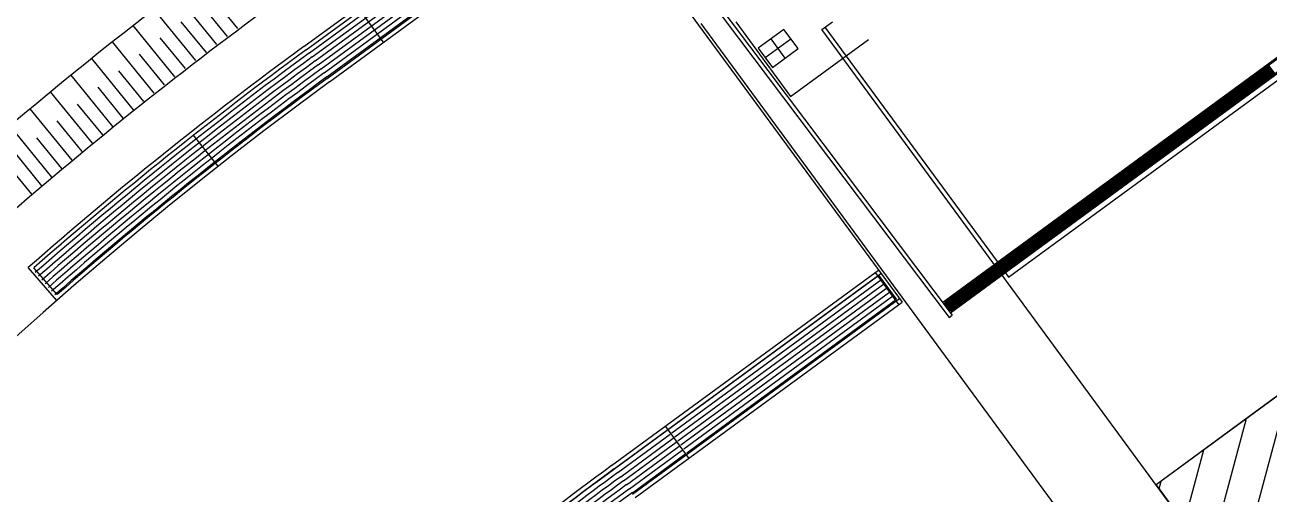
# Model space of a CAD drawing. Header units: metres. Extents: x 2872 to 3316, y -1435 to -1037.
# Drawn here: x 3236.33 to 3252.78, y -1081.33 to -1075.12 of the extents above; entities that cross this region are included whole.
import ezdxf

# ---------------------------------------------------------------- set-up
doc = ezdxf.new("R2010")
doc.units = ezdxf.units.M
doc.header["$MEASUREMENT"] = 0
doc.linetypes.add('HIDDEN', pattern=[0.375, 0.25, -0.125])
doc.layers.add('ARQUITETURA', color=253, linetype='CONTINUOUS')
doc.layers.add('IMPLANTAÇÃO 1', color=2, linetype='HIDDEN')

msp = doc.modelspace()

# ---------------------------------------------------------------- hatches: boundary and pattern name
at = {"layer": 'IMPLANTAÇÃO 1', "linetype": 'ByBlock'}
h = msp.add_hatch(dxfattribs=at)
h.set_pattern_fill('ANSI31', color=1, scale=3.5, angle=30)
h.set_pattern_definition([(75, (980.9816, -37.5073), (-0.42259255, 0.11323333), [])])
h.paths.add_polyline_path([(3270.89, -1077.298), (3269.523, -1071.148), (3267.14, -1071.776), (3264.705, -1072.63), (3262.235, -1073.736), (3260.593, -1074.619), (3258.616, -1075.856), (3256.028, -1077.728), (3254.133, -1079.118), (3252.45, -1080.353), (3251.285, -1081.208), (3252.776, -1083.239), (3253.742, -1084.557), (3255.011, -1086.287), (3256.41, -1085.261), (3258.649, -1083.618), (3260.147, -1082.52), (3261.389, -1081.608, -0.103899)])

# ---------------------------------------------------------------- linework, layer by layer
at = {"layer": 'ARQUITETURA'}
for p, q in [((3240.059, -1067.712, 0), (3248.548, -1078.994, 0)), ((3240.101, -1067.68, 0), (3248.59, -1078.963, 0)), ((3240.019, -1075.408, 0), (3243.547, -1072.82, 0)), ((3243.547, -1072.82, 0), (3247.926, -1078.789, 0)), ((3240.05, -1075.45, 0), (3243.533, -1072.895, 0)), ((3240.093, -1075.492, 0), (3243.54, -1072.963, 0)), ((3240.132, -1075.544, 0), (3243.579, -1073.016, 0)), ((3240.171, -1075.597, 0), (3243.618, -1073.068, 0)), ((3240.21, -1075.65, 0), (3243.657, -1073.121, 0)), ((3240.248, -1075.703, 0), (3243.695, -1073.174, 0)), ((3240.287, -1075.756, 0), (3243.734, -1073.227, 0)), ((3240.326, -1075.809, 0), (3243.773, -1073.28, 0)), ((3240.328, -1075.828, 0), (3243.81, -1073.274, 0)), ((3240.361, -1075.874, 0), (3243.889, -1073.286, 0)), ((3255.403, -1073.704, 0), (3248.464, -1078.795, 0)), ((3255.399, -1073.729, 0), (3248.488, -1078.799, 0)), ((3255.48, -1073.843, 0), (3248.573, -1078.911, 0)), ((3255.504, -1073.847, 0), (3249.293, -1078.404, 0)), ((3249.334, -1078.46, 0), (3255.601, -1073.863, 0)), ((3239.149, -1075.168, 0), (3238.596, -1074.489, 0)), ((3238.87, -1075.379, 0), (3238.317, -1074.701, 0)), ((3238.593, -1075.593, 0), (3238.04, -1074.915, 0)), ((3239.01, -1075.273, 0), (3238.678, -1074.866, 0)), ((3241.07, -1075.344, 0), (3240.76, -1074.921, 0)), ((3238.317, -1075.808, 0), (3237.764, -1075.13, 0)), ((3238.732, -1075.486, 0), (3238.4, -1075.079, 0)), ((3245.266, -1075.101, 0), (3251.776, -1083.973, 0)), ((3245.73, -1075.082, 0), (3246.454, -1076.07, 0)), ((3246.366, -1075.18, 0), (3246.027, -1075.429, 0)), ((3246.552, -1075.434, 0), (3246.366, -1075.18, 0)), ((3246.865, -1075.183, 0), (3247.006, -1075.079, 0)), ((3252.776, -1083.239, 0), (3246.865, -1075.183, 0)), ((3246.907, -1075.152, 0), (3249.293, -1078.404, 0)), ((3238.042, -1076.025, 0), (3237.489, -1075.347, 0)), ((3238.455, -1075.7, 0), (3238.123, -1075.293, 0)), ((3246.455, -1075.309, 0), (3246.117, -1075.558, 0)), ((3246.193, -1075.307, 0), (3246.379, -1075.561, 0)), ((3246.454, -1076.07, 0), (3247.484, -1075.314, 0)), ((3238.179, -1075.916, 0), (3237.847, -1075.51, 0)), ((3246.027, -1075.429, 0), (3246.213, -1075.683, 0)), ((3246.213, -1075.683, 0), (3246.552, -1075.434, 0)), ((3237.769, -1076.244, 0), (3237.216, -1075.566, 0)), ((3252.745, -1075.676, 0), (3252.827, -1075.789, 0)), ((3252.754, -1075.669, 0), (3252.836, -1075.783, 0)), ((3252.763, -1075.663, 0), (3252.845, -1075.776, 0)), ((3252.772, -1075.656, 0), (3252.854, -1075.77, 0)), ((3237.497, -1076.464, 0), (3236.944, -1075.786, 0)), ((3237.905, -1076.134, 0), (3237.574, -1075.727, 0)), ((3252.521, -1075.84, 0), (3252.603, -1075.954, 0)), ((3252.53, -1075.834, 0), (3252.612, -1075.947, 0)), ((3252.539, -1075.827, 0), (3252.621, -1075.94, 0)), ((3252.548, -1075.821, 0), (3252.63, -1075.934, 0)), ((3252.557, -1075.814, 0), (3252.639, -1075.927, 0)), ((3252.566, -1075.807, 0), (3252.648, -1075.921, 0)), ((3252.575, -1075.801, 0), (3252.657, -1075.914, 0)), ((3252.584, -1075.794, 0), (3252.666, -1075.908, 0)), ((3252.593, -1075.788, 0), (3252.675, -1075.901, 0)), ((3252.602, -1075.781, 0), (3252.684, -1075.894, 0)), ((3252.611, -1075.775, 0), (3252.693, -1075.888, 0)), ((3252.62, -1075.768, 0), (3252.702, -1075.881, 0)), ((3252.629, -1075.761, 0), (3252.711, -1075.875, 0)), ((3252.638, -1075.755, 0), (3252.72, -1075.868, 0)), ((3252.647, -1075.748, 0), (3252.729, -1075.862, 0)), ((3252.655, -1075.742, 0), (3252.738, -1075.855, 0)), ((3252.664, -1075.735, 0), (3252.747, -1075.848, 0)), ((3252.673, -1075.729, 0), (3252.756, -1075.842, 0)), ((3252.682, -1075.722, 0), (3252.765, -1075.835, 0)), ((3252.691, -1075.715, 0), (3252.774, -1075.829, 0)), ((3252.7, -1075.709, 0), (3252.783, -1075.822, 0)), ((3252.709, -1075.702, 0), (3252.792, -1075.816, 0)), ((3252.718, -1075.696, 0), (3252.8, -1075.809, 0)), ((3252.727, -1075.689, 0), (3252.809, -1075.802, 0)), ((3252.736, -1075.683, 0), (3252.818, -1075.796, 0)), ((3237.633, -1076.354, 0), (3237.301, -1075.947, 0)), ((3252.297, -1076.005, 0), (3252.379, -1076.118, 0)), ((3252.306, -1075.998, 0), (3252.388, -1076.111, 0)), ((3252.315, -1075.991, 0), (3252.397, -1076.105, 0)), ((3252.324, -1075.985, 0), (3252.406, -1076.098, 0)), ((3252.333, -1075.978, 0), (3252.415, -1076.092, 0)), ((3252.342, -1075.972, 0), (3252.424, -1076.085, 0)), ((3252.351, -1075.965, 0), (3252.433, -1076.078, 0)), ((3252.36, -1075.959, 0), (3252.442, -1076.072, 0)), ((3252.369, -1075.952, 0), (3252.451, -1076.065, 0)), ((3252.378, -1075.945, 0), (3252.46, -1076.059, 0)), ((3252.387, -1075.939, 0), (3252.469, -1076.052, 0)), ((3252.396, -1075.932, 0), (3252.478, -1076.046, 0)), ((3252.405, -1075.926, 0), (3252.487, -1076.039, 0)), ((3252.414, -1075.919, 0), (3252.496, -1076.032, 0)), ((3252.423, -1075.913, 0), (3252.505, -1076.026, 0)), ((3252.431, -1075.906, 0), (3252.514, -1076.019, 0)), ((3252.44, -1075.899, 0), (3252.523, -1076.013, 0)), ((3252.449, -1075.893, 0), (3252.532, -1076.006, 0)), ((3252.458, -1075.886, 0), (3252.541, -1076, 0)), ((3252.467, -1075.88, 0), (3252.55, -1075.993, 0)), ((3252.476, -1075.873, 0), (3252.559, -1075.986, 0)), ((3252.485, -1075.867, 0), (3252.568, -1075.98, 0)), ((3252.494, -1075.86, 0), (3252.576, -1075.973, 0)), ((3252.503, -1075.853, 0), (3252.585, -1075.967, 0)), ((3252.512, -1075.847, 0), (3252.594, -1075.96, 0)), ((3237.227, -1076.686, 0), (3236.673, -1076.008, 0)), ((3237.362, -1076.575, 0), (3237.03, -1076.168, 0)), ((3252.073, -1076.169, 0), (3252.155, -1076.282, 0)), ((3252.082, -1076.162, 0), (3252.164, -1076.276, 0)), ((3252.091, -1076.156, 0), (3252.173, -1076.269, 0)), ((3252.1, -1076.149, 0), (3252.182, -1076.263, 0)), ((3252.109, -1076.143, 0), (3252.191, -1076.256, 0)), ((3252.118, -1076.136, 0), (3252.2, -1076.249, 0)), ((3252.127, -1076.13, 0), (3252.209, -1076.243, 0)), ((3252.136, -1076.123, 0), (3252.218, -1076.236, 0)), ((3252.145, -1076.116, 0), (3252.227, -1076.23, 0)), ((3252.154, -1076.11, 0), (3252.236, -1076.223, 0)), ((3252.163, -1076.103, 0), (3252.245, -1076.217, 0)), ((3252.172, -1076.097, 0), (3252.254, -1076.21, 0)), ((3252.181, -1076.09, 0), (3252.263, -1076.203, 0)), ((3252.19, -1076.084, 0), (3252.272, -1076.197, 0)), ((3252.199, -1076.077, 0), (3252.281, -1076.19, 0)), ((3252.207, -1076.07, 0), (3252.29, -1076.184, 0)), ((3252.216, -1076.064, 0), (3252.299, -1076.177, 0)), ((3252.225, -1076.057, 0), (3252.308, -1076.17, 0)), ((3252.234, -1076.051, 0), (3252.317, -1076.164, 0)), ((3252.243, -1076.044, 0), (3252.326, -1076.157, 0)), ((3252.252, -1076.038, 0), (3252.335, -1076.151, 0)), ((3252.261, -1076.031, 0), (3252.344, -1076.144, 0)), ((3252.27, -1076.024, 0), (3252.352, -1076.138, 0)), ((3252.279, -1076.018, 0), (3252.361, -1076.131, 0)), ((3252.288, -1076.011, 0), (3252.37, -1076.124, 0)), ((3236.957, -1076.91, 0), (3236.404, -1076.232, 0)), ((3251.849, -1076.333, 0), (3251.931, -1076.447, 0)), ((3251.858, -1076.327, 0), (3251.94, -1076.44, 0)), ((3251.867, -1076.32, 0), (3251.949, -1076.433, 0)), ((3251.876, -1076.314, 0), (3251.958, -1076.427, 0)), ((3251.885, -1076.307, 0), (3251.967, -1076.42, 0)), ((3251.894, -1076.3, 0), (3251.976, -1076.414, 0)), ((3251.903, -1076.294, 0), (3251.985, -1076.407, 0)), ((3251.912, -1076.287, 0), (3251.994, -1076.401, 0)), ((3251.921, -1076.281, 0), (3252.003, -1076.394, 0)), ((3251.93, -1076.274, 0), (3252.012, -1076.387, 0)), ((3251.939, -1076.268, 0), (3252.021, -1076.381, 0)), ((3251.948, -1076.261, 0), (3252.03, -1076.374, 0)), ((3251.957, -1076.254, 0), (3252.039, -1076.368, 0)), ((3251.966, -1076.248, 0), (3252.048, -1076.361, 0)), ((3251.975, -1076.241, 0), (3252.057, -1076.355, 0)), ((3251.983, -1076.235, 0), (3252.066, -1076.348, 0)), ((3251.992, -1076.228, 0), (3252.075, -1076.341, 0)), ((3252.001, -1076.222, 0), (3252.084, -1076.335, 0)), ((3252.01, -1076.215, 0), (3252.093, -1076.328, 0)), ((3252.019, -1076.208, 0), (3252.102, -1076.322, 0)), ((3252.028, -1076.202, 0), (3252.111, -1076.315, 0)), ((3252.037, -1076.195, 0), (3252.12, -1076.309, 0)), ((3252.046, -1076.189, 0), (3252.128, -1076.302, 0)), ((3252.055, -1076.182, 0), (3252.137, -1076.295, 0)), ((3252.064, -1076.176, 0), (3252.146, -1076.289, 0)), ((3236.69, -1077.136, 0), (3236.137, -1076.458, 0)), ((3237.092, -1076.798, 0), (3236.76, -1076.391, 0)), ((3251.625, -1076.498, 0), (3251.707, -1076.611, 0)), ((3251.634, -1076.491, 0), (3251.716, -1076.604, 0)), ((3251.643, -1076.485, 0), (3251.725, -1076.598, 0)), ((3251.652, -1076.478, 0), (3251.734, -1076.591, 0)), ((3251.661, -1076.471, 0), (3251.743, -1076.585, 0)), ((3251.67, -1076.465, 0), (3251.752, -1076.578, 0)), ((3251.679, -1076.458, 0), (3251.761, -1076.571, 0)), ((3251.688, -1076.452, 0), (3251.77, -1076.565, 0)), ((3251.697, -1076.445, 0), (3251.779, -1076.558, 0)), ((3251.706, -1076.438, 0), (3251.788, -1076.552, 0)), ((3251.715, -1076.432, 0), (3251.797, -1076.545, 0)), ((3251.724, -1076.425, 0), (3251.806, -1076.539, 0)), ((3251.733, -1076.419, 0), (3251.815, -1076.532, 0)), ((3251.742, -1076.412, 0), (3251.824, -1076.525, 0)), ((3251.751, -1076.406, 0), (3251.833, -1076.519, 0)), ((3251.759, -1076.399, 0), (3251.842, -1076.512, 0)), ((3251.768, -1076.392, 0), (3251.851, -1076.506, 0)), ((3251.777, -1076.386, 0), (3251.86, -1076.499, 0)), ((3251.786, -1076.379, 0), (3251.869, -1076.493, 0)), ((3251.795, -1076.373, 0), (3251.878, -1076.486, 0)), ((3251.804, -1076.366, 0), (3251.887, -1076.479, 0)), ((3251.813, -1076.36, 0), (3251.896, -1076.473, 0)), ((3251.822, -1076.353, 0), (3251.904, -1076.466, 0)), ((3251.831, -1076.346, 0), (3251.913, -1076.46, 0)), ((3251.84, -1076.34, 0), (3251.922, -1076.453, 0)), ((3236.823, -1077.023, 0), (3236.492, -1076.616, 0)), ((3238.885, -1076.988, 0), (3238.559, -1076.576, 0)), ((3257.641, -1076.544, 0), (3251.285, -1081.208, 0)), ((3251.401, -1076.662, 0), (3251.483, -1076.775, 0)), ((3251.41, -1076.655, 0), (3251.492, -1076.769, 0)), ((3251.419, -1076.649, 0), (3251.501, -1076.762, 0)), ((3251.428, -1076.642, 0), (3251.51, -1076.756, 0)), ((3251.437, -1076.636, 0), (3251.519, -1076.749, 0)), ((3251.446, -1076.629, 0), (3251.528, -1076.742, 0)), ((3251.455, -1076.623, 0), (3251.537, -1076.736, 0)), ((3251.464, -1076.616, 0), (3251.546, -1076.729, 0)), ((3251.473, -1076.609, 0), (3251.555, -1076.723, 0)), ((3251.482, -1076.603, 0), (3251.564, -1076.716, 0)), ((3251.491, -1076.596, 0), (3251.573, -1076.71, 0)), ((3251.5, -1076.59, 0), (3251.582, -1076.703, 0)), ((3251.509, -1076.583, 0), (3251.591, -1076.696, 0)), ((3251.518, -1076.577, 0), (3251.6, -1076.69, 0)), ((3251.527, -1076.57, 0), (3251.609, -1076.683, 0)), ((3251.535, -1076.563, 0), (3251.618, -1076.677, 0)), ((3251.544, -1076.557, 0), (3251.627, -1076.67, 0)), ((3251.553, -1076.55, 0), (3251.636, -1076.664, 0)), ((3251.562, -1076.544, 0), (3251.645, -1076.657, 0)), ((3251.571, -1076.537, 0), (3251.654, -1076.65, 0)), ((3251.58, -1076.531, 0), (3251.663, -1076.644, 0)), ((3251.589, -1076.524, 0), (3251.672, -1076.637, 0)), ((3251.598, -1076.517, 0), (3251.68, -1076.631, 0)), ((3251.607, -1076.511, 0), (3251.689, -1076.624, 0)), ((3251.616, -1076.504, 0), (3251.698, -1076.617, 0)), ((3236.424, -1077.363, 0), (3235.87, -1076.685, 0)), ((3251.177, -1076.826, 0), (3251.259, -1076.94, 0)), ((3251.186, -1076.82, 0), (3251.268, -1076.933, 0)), ((3251.195, -1076.813, 0), (3251.277, -1076.926, 0)), ((3251.204, -1076.807, 0), (3251.286, -1076.92, 0)), ((3251.213, -1076.8, 0), (3251.295, -1076.913, 0)), ((3251.222, -1076.793, 0), (3251.304, -1076.907, 0)), ((3251.231, -1076.787, 0), (3251.313, -1076.9, 0)), ((3251.24, -1076.78, 0), (3251.322, -1076.894, 0)), ((3251.249, -1076.774, 0), (3251.331, -1076.887, 0)), ((3251.258, -1076.767, 0), (3251.34, -1076.88, 0)), ((3251.267, -1076.761, 0), (3251.349, -1076.874, 0)), ((3251.276, -1076.754, 0), (3251.358, -1076.867, 0)), ((3251.285, -1076.747, 0), (3251.367, -1076.861, 0)), ((3251.294, -1076.741, 0), (3251.376, -1076.854, 0)), ((3251.303, -1076.734, 0), (3251.385, -1076.848, 0)), ((3251.311, -1076.728, 0), (3251.394, -1076.841, 0)), ((3251.32, -1076.721, 0), (3251.403, -1076.834, 0)), ((3251.329, -1076.715, 0), (3251.412, -1076.828, 0)), ((3251.338, -1076.708, 0), (3251.421, -1076.821, 0)), ((3251.347, -1076.701, 0), (3251.43, -1076.815, 0)), ((3251.356, -1076.695, 0), (3251.439, -1076.808, 0)), ((3251.365, -1076.688, 0), (3251.448, -1076.802, 0)), ((3251.374, -1076.682, 0), (3251.457, -1076.795, 0)), ((3251.383, -1076.675, 0), (3251.465, -1076.788, 0)), ((3251.392, -1076.669, 0), (3251.474, -1076.782, 0)), ((3236.556, -1077.249, 0), (3236.225, -1076.842, 0)), ((3250.953, -1076.991, 0), (3251.035, -1077.104, 0)), ((3250.962, -1076.984, 0), (3251.044, -1077.097, 0)), ((3250.971, -1076.978, 0), (3251.053, -1077.091, 0)), ((3250.98, -1076.971, 0), (3251.062, -1077.084, 0)), ((3250.989, -1076.964, 0), (3251.071, -1077.078, 0)), ((3250.998, -1076.958, 0), (3251.08, -1077.071, 0)), ((3251.007, -1076.951, 0), (3251.089, -1077.064, 0)), ((3251.016, -1076.945, 0), (3251.098, -1077.058, 0)), ((3251.025, -1076.938, 0), (3251.107, -1077.051, 0)), ((3251.034, -1076.932, 0), (3251.116, -1077.045, 0)), ((3251.043, -1076.925, 0), (3251.125, -1077.038, 0)), ((3251.052, -1076.918, 0), (3251.134, -1077.032, 0)), ((3251.061, -1076.912, 0), (3251.143, -1077.025, 0)), ((3251.07, -1076.905, 0), (3251.152, -1077.018, 0)), ((3251.079, -1076.899, 0), (3251.161, -1077.012, 0)), ((3251.087, -1076.892, 0), (3251.17, -1077.005, 0)), ((3251.096, -1076.885, 0), (3251.179, -1076.999, 0)), ((3251.105, -1076.879, 0), (3251.188, -1076.992, 0)), ((3251.114, -1076.872, 0), (3251.197, -1076.986, 0)), ((3251.123, -1076.866, 0), (3251.206, -1076.979, 0)), ((3251.132, -1076.859, 0), (3251.215, -1076.972, 0)), ((3251.141, -1076.853, 0), (3251.224, -1076.966, 0)), ((3251.15, -1076.846, 0), (3251.233, -1076.959, 0)), ((3251.159, -1076.839, 0), (3251.241, -1076.953, 0)), ((3251.168, -1076.833, 0), (3251.25, -1076.946, 0)), ((3250.729, -1077.155, 0), (3250.811, -1077.268, 0)), ((3250.738, -1077.148, 0), (3250.82, -1077.262, 0)), ((3250.747, -1077.142, 0), (3250.829, -1077.255, 0)), ((3250.756, -1077.135, 0), (3250.838, -1077.249, 0)), ((3250.765, -1077.129, 0), (3250.847, -1077.242, 0)), ((3250.774, -1077.122, 0), (3250.856, -1077.235, 0)), ((3250.783, -1077.116, 0), (3250.865, -1077.229, 0)), ((3250.792, -1077.109, 0), (3250.874, -1077.222, 0)), ((3250.801, -1077.102, 0), (3250.883, -1077.216, 0)), ((3250.81, -1077.096, 0), (3250.892, -1077.209, 0)), ((3250.819, -1077.089, 0), (3250.901, -1077.203, 0)), ((3250.828, -1077.083, 0), (3250.91, -1077.196, 0)), ((3250.837, -1077.076, 0), (3250.919, -1077.189, 0)), ((3250.846, -1077.07, 0), (3250.928, -1077.183, 0)), ((3250.855, -1077.063, 0), (3250.937, -1077.176, 0)), ((3250.863, -1077.056, 0), (3250.946, -1077.17, 0)), ((3250.872, -1077.05, 0), (3250.955, -1077.163, 0)), ((3250.881, -1077.043, 0), (3250.964, -1077.157, 0)), ((3250.89, -1077.037, 0), (3250.973, -1077.15, 0)), ((3250.899, -1077.03, 0), (3250.982, -1077.143, 0)), ((3250.908, -1077.024, 0), (3250.991, -1077.137, 0)), ((3250.917, -1077.017, 0), (3251, -1077.13, 0)), ((3250.926, -1077.01, 0), (3251.009, -1077.124, 0)), ((3250.935, -1077.004, 0), (3251.017, -1077.117, 0)), ((3250.944, -1076.997, 0), (3251.026, -1077.111, 0)), ((3250.505, -1077.319, 0), (3250.587, -1077.433, 0)), ((3250.514, -1077.313, 0), (3250.596, -1077.426, 0)), ((3250.523, -1077.306, 0), (3250.605, -1077.419, 0)), ((3250.532, -1077.3, 0), (3250.614, -1077.413, 0)), ((3250.541, -1077.293, 0), (3250.623, -1077.406, 0)), ((3250.55, -1077.286, 0), (3250.632, -1077.4, 0)), ((3250.559, -1077.28, 0), (3250.641, -1077.393, 0)), ((3250.568, -1077.273, 0), (3250.65, -1077.387, 0)), ((3250.577, -1077.267, 0), (3250.659, -1077.38, 0)), ((3250.586, -1077.26, 0), (3250.668, -1077.373, 0)), ((3250.595, -1077.254, 0), (3250.677, -1077.367, 0)), ((3250.604, -1077.247, 0), (3250.686, -1077.36, 0)), ((3250.613, -1077.24, 0), (3250.695, -1077.354, 0)), ((3250.622, -1077.234, 0), (3250.704, -1077.347, 0)), ((3250.631, -1077.227, 0), (3250.713, -1077.341, 0)), ((3250.639, -1077.221, 0), (3250.722, -1077.334, 0)), ((3250.648, -1077.214, 0), (3250.731, -1077.327, 0)), ((3250.657, -1077.208, 0), (3250.74, -1077.321, 0)), ((3250.666, -1077.201, 0), (3250.749, -1077.314, 0)), ((3250.675, -1077.194, 0), (3250.758, -1077.308, 0)), ((3250.684, -1077.188, 0), (3250.767, -1077.301, 0)), ((3250.693, -1077.181, 0), (3250.776, -1077.295, 0)), ((3250.702, -1077.175, 0), (3250.785, -1077.288, 0)), ((3250.711, -1077.168, 0), (3250.793, -1077.281, 0)), ((3250.72, -1077.162, 0), (3250.802, -1077.275, 0)), ((3250.281, -1077.484, 0), (3250.363, -1077.597, 0)), ((3250.29, -1077.477, 0), (3250.372, -1077.59, 0)), ((3250.299, -1077.471, 0), (3250.381, -1077.584, 0)), ((3250.308, -1077.464, 0), (3250.39, -1077.577, 0)), ((3250.317, -1077.457, 0), (3250.399, -1077.571, 0)), ((3250.326, -1077.451, 0), (3250.408, -1077.564, 0)), ((3250.335, -1077.444, 0), (3250.417, -1077.558, 0)), ((3250.344, -1077.438, 0), (3250.426, -1077.551, 0)), ((3250.353, -1077.431, 0), (3250.435, -1077.544, 0)), ((3250.362, -1077.425, 0), (3250.444, -1077.538, 0)), ((3250.371, -1077.418, 0), (3250.453, -1077.531, 0)), ((3250.38, -1077.411, 0), (3250.462, -1077.525, 0)), ((3250.389, -1077.405, 0), (3250.471, -1077.518, 0)), ((3250.398, -1077.398, 0), (3250.48, -1077.511, 0)), ((3250.407, -1077.392, 0), (3250.489, -1077.505, 0)), ((3250.416, -1077.385, 0), (3250.498, -1077.498, 0)), ((3250.424, -1077.379, 0), (3250.507, -1077.492, 0)), ((3250.433, -1077.372, 0), (3250.516, -1077.485, 0)), ((3250.442, -1077.365, 0), (3250.525, -1077.479, 0)), ((3250.451, -1077.359, 0), (3250.534, -1077.472, 0)), ((3250.46, -1077.352, 0), (3250.543, -1077.465, 0)), ((3250.469, -1077.346, 0), (3250.552, -1077.459, 0)), ((3250.478, -1077.339, 0), (3250.561, -1077.452, 0)), ((3250.487, -1077.332, 0), (3250.569, -1077.446, 0)), ((3250.496, -1077.326, 0), (3250.578, -1077.439, 0)), ((3250.057, -1077.648, 0), (3250.139, -1077.761, 0)), ((3250.066, -1077.641, 0), (3250.148, -1077.755, 0)), ((3250.075, -1077.635, 0), (3250.157, -1077.748, 0)), ((3250.084, -1077.628, 0), (3250.166, -1077.742, 0)), ((3250.093, -1077.622, 0), (3250.175, -1077.735, 0)), ((3250.102, -1077.615, 0), (3250.184, -1077.728, 0)), ((3250.111, -1077.609, 0), (3250.193, -1077.722, 0)), ((3250.12, -1077.602, 0), (3250.202, -1077.715, 0)), ((3250.129, -1077.595, 0), (3250.211, -1077.709, 0)), ((3250.138, -1077.589, 0), (3250.22, -1077.702, 0)), ((3250.147, -1077.582, 0), (3250.229, -1077.696, 0)), ((3250.156, -1077.576, 0), (3250.238, -1077.689, 0)), ((3250.165, -1077.569, 0), (3250.247, -1077.682, 0)), ((3250.174, -1077.563, 0), (3250.256, -1077.676, 0)), ((3250.183, -1077.556, 0), (3250.265, -1077.669, 0)), ((3250.192, -1077.549, 0), (3250.274, -1077.663, 0)), ((3250.2, -1077.543, 0), (3250.283, -1077.656, 0)), ((3250.209, -1077.536, 0), (3250.292, -1077.65, 0)), ((3250.218, -1077.53, 0), (3250.301, -1077.643, 0)), ((3250.227, -1077.523, 0), (3250.31, -1077.636, 0)), ((3250.236, -1077.517, 0), (3250.319, -1077.63, 0)), ((3250.245, -1077.51, 0), (3250.328, -1077.623, 0)), ((3250.254, -1077.503, 0), (3250.337, -1077.617, 0)), ((3250.263, -1077.497, 0), (3250.345, -1077.61, 0)), ((3250.272, -1077.49, 0), (3250.354, -1077.604, 0)), ((3249.833, -1077.812, 0), (3249.915, -1077.926, 0)), ((3249.842, -1077.806, 0), (3249.924, -1077.919, 0)), ((3249.851, -1077.799, 0), (3249.933, -1077.912, 0)), ((3249.86, -1077.793, 0), (3249.942, -1077.906, 0)), ((3249.869, -1077.786, 0), (3249.951, -1077.899, 0)), ((3249.878, -1077.779, 0), (3249.96, -1077.893, 0)), ((3249.887, -1077.773, 0), (3249.969, -1077.886, 0)), ((3249.896, -1077.766, 0), (3249.978, -1077.88, 0)), ((3249.905, -1077.76, 0), (3249.987, -1077.873, 0)), ((3249.914, -1077.753, 0), (3249.996, -1077.866, 0)), ((3249.923, -1077.747, 0), (3250.005, -1077.86, 0)), ((3249.932, -1077.74, 0), (3250.014, -1077.853, 0)), ((3249.941, -1077.733, 0), (3250.023, -1077.847, 0)), ((3249.95, -1077.727, 0), (3250.032, -1077.84, 0)), ((3249.959, -1077.72, 0), (3250.041, -1077.834, 0)), ((3249.968, -1077.714, 0), (3250.05, -1077.827, 0)), ((3249.976, -1077.707, 0), (3250.059, -1077.82, 0)), ((3249.985, -1077.701, 0), (3250.068, -1077.814, 0)), ((3249.994, -1077.694, 0), (3250.077, -1077.807, 0)), ((3250.003, -1077.687, 0), (3250.086, -1077.801, 0)), ((3250.012, -1077.681, 0), (3250.095, -1077.794, 0)), ((3250.021, -1077.674, 0), (3250.104, -1077.788, 0)), ((3250.03, -1077.668, 0), (3250.113, -1077.781, 0)), ((3250.039, -1077.661, 0), (3250.121, -1077.774, 0)), ((3250.048, -1077.655, 0), (3250.13, -1077.768, 0)), ((3249.609, -1077.977, 0), (3249.691, -1078.09, 0)), ((3249.618, -1077.97, 0), (3249.7, -1078.083, 0)), ((3249.627, -1077.964, 0), (3249.709, -1078.077, 0)), ((3249.636, -1077.957, 0), (3249.718, -1078.07, 0)), ((3249.645, -1077.95, 0), (3249.727, -1078.064, 0)), ((3249.654, -1077.944, 0), (3249.736, -1078.057, 0)), ((3249.663, -1077.937, 0), (3249.745, -1078.051, 0)), ((3249.672, -1077.931, 0), (3249.754, -1078.044, 0)), ((3249.681, -1077.924, 0), (3249.763, -1078.037, 0)), ((3249.69, -1077.918, 0), (3249.772, -1078.031, 0)), ((3249.699, -1077.911, 0), (3249.781, -1078.024, 0)), ((3249.708, -1077.904, 0), (3249.79, -1078.018, 0)), ((3249.717, -1077.898, 0), (3249.799, -1078.011, 0)), ((3249.726, -1077.891, 0), (3249.808, -1078.004, 0)), ((3249.735, -1077.885, 0), (3249.817, -1077.998, 0)), ((3249.744, -1077.878, 0), (3249.826, -1077.991, 0)), ((3249.752, -1077.872, 0), (3249.835, -1077.985, 0)), ((3249.761, -1077.865, 0), (3249.844, -1077.978, 0)), ((3249.77, -1077.858, 0), (3249.853, -1077.972, 0)), ((3249.779, -1077.852, 0), (3249.862, -1077.965, 0)), ((3249.788, -1077.845, 0), (3249.871, -1077.958, 0)), ((3249.797, -1077.839, 0), (3249.88, -1077.952, 0)), ((3249.806, -1077.832, 0), (3249.889, -1077.945, 0)), ((3249.815, -1077.826, 0), (3249.897, -1077.939, 0)), ((3249.824, -1077.819, 0), (3249.906, -1077.932, 0)), ((3249.385, -1078.141, 0), (3249.467, -1078.254, 0)), ((3249.394, -1078.134, 0), (3249.476, -1078.248, 0)), ((3249.403, -1078.128, 0), (3249.485, -1078.241, 0)), ((3249.412, -1078.121, 0), (3249.494, -1078.235, 0)), ((3249.421, -1078.115, 0), (3249.503, -1078.228, 0)), ((3249.43, -1078.108, 0), (3249.512, -1078.221, 0)), ((3249.439, -1078.102, 0), (3249.521, -1078.215, 0)), ((3249.448, -1078.095, 0), (3249.53, -1078.208, 0)), ((3249.457, -1078.088, 0), (3249.539, -1078.202, 0)), ((3249.466, -1078.082, 0), (3249.548, -1078.195, 0)), ((3249.475, -1078.075, 0), (3249.557, -1078.189, 0)), ((3249.484, -1078.069, 0), (3249.566, -1078.182, 0)), ((3249.493, -1078.062, 0), (3249.575, -1078.175, 0)), ((3249.502, -1078.056, 0), (3249.584, -1078.169, 0)), ((3249.511, -1078.049, 0), (3249.593, -1078.162, 0)), ((3249.52, -1078.042, 0), (3249.602, -1078.156, 0)), ((3249.528, -1078.036, 0), (3249.611, -1078.149, 0)), ((3249.537, -1078.029, 0), (3249.62, -1078.143, 0)), ((3249.546, -1078.023, 0), (3249.629, -1078.136, 0)), ((3249.555, -1078.016, 0), (3249.638, -1078.129, 0)), ((3249.564, -1078.01, 0), (3249.647, -1078.123, 0)), ((3249.573, -1078.003, 0), (3249.656, -1078.116, 0)), ((3249.582, -1077.996, 0), (3249.665, -1078.11, 0)), ((3249.591, -1077.99, 0), (3249.673, -1078.103, 0)), ((3249.6, -1077.983, 0), (3249.682, -1078.097, 0)), ((3236.417, -1078.296, 0), (3236.417, -1078.296, 0)), ((3249.161, -1078.305, 0), (3249.243, -1078.419, 0)), ((3249.17, -1078.299, 0), (3249.252, -1078.412, 0)), ((3249.179, -1078.292, 0), (3249.261, -1078.405, 0)), ((3249.188, -1078.286, 0), (3249.27, -1078.399, 0)), ((3249.197, -1078.279, 0), (3249.279, -1078.392, 0)), ((3249.206, -1078.272, 0), (3249.288, -1078.386, 0)), ((3249.215, -1078.266, 0), (3249.297, -1078.379, 0)), ((3249.224, -1078.259, 0), (3249.306, -1078.373, 0)), ((3249.233, -1078.253, 0), (3249.315, -1078.366, 0)), ((3249.242, -1078.246, 0), (3249.324, -1078.359, 0)), ((3249.251, -1078.24, 0), (3249.333, -1078.353, 0)), ((3249.26, -1078.233, 0), (3249.342, -1078.346, 0)), ((3249.269, -1078.226, 0), (3249.351, -1078.34, 0)), ((3249.278, -1078.22, 0), (3249.36, -1078.333, 0)), ((3249.287, -1078.213, 0), (3249.369, -1078.327, 0)), ((3249.296, -1078.207, 0), (3249.378, -1078.32, 0)), ((3249.304, -1078.2, 0), (3249.387, -1078.313, 0)), ((3249.313, -1078.194, 0), (3249.396, -1078.307, 0)), ((3249.322, -1078.187, 0), (3249.405, -1078.3, 0)), ((3249.331, -1078.18, 0), (3249.414, -1078.294, 0)), ((3249.34, -1078.174, 0), (3249.423, -1078.287, 0)), ((3249.349, -1078.167, 0), (3249.432, -1078.281, 0)), ((3249.358, -1078.161, 0), (3249.441, -1078.274, 0)), ((3249.367, -1078.154, 0), (3249.449, -1078.267, 0)), ((3249.376, -1078.148, 0), (3249.458, -1078.261, 0)), ((3236.756, -1078.767, 0), (3236.375, -1078.333, 0)), ((3236.761, -1078.688, 0), (3236.452, -1078.336, 0)), ((3244.088, -1080.953, 0), (3247.615, -1078.365, 0)), ((3244.121, -1080.998, 0), (3247.648, -1078.41, 0)), ((3244.13, -1080.994, 0), (3247.622, -1078.432, 0)), ((3247.57, -1078.398, 0), (3247.881, -1078.822, 0)), ((3247.855, -1078.75, 0), (3247.622, -1078.432, 0)), ((3249.293, -1078.404, 0), (3248.569, -1078.935, 0)), ((3248.937, -1078.47, 0), (3249.019, -1078.583, 0)), ((3248.946, -1078.463, 0), (3249.028, -1078.576, 0)), ((3248.955, -1078.457, 0), (3249.037, -1078.57, 0)), ((3248.964, -1078.45, 0), (3249.046, -1078.563, 0)), ((3248.973, -1078.443, 0), (3249.055, -1078.557, 0)), ((3248.982, -1078.437, 0), (3249.064, -1078.55, 0)), ((3248.991, -1078.43, 0), (3249.073, -1078.544, 0)), ((3249, -1078.424, 0), (3249.082, -1078.537, 0)), ((3249.009, -1078.417, 0), (3249.091, -1078.53, 0)), ((3249.018, -1078.411, 0), (3249.1, -1078.524, 0)), ((3249.027, -1078.404, 0), (3249.109, -1078.517, 0)), ((3249.036, -1078.397, 0), (3249.118, -1078.511, 0)), ((3249.045, -1078.391, 0), (3249.127, -1078.504, 0)), ((3249.054, -1078.384, 0), (3249.136, -1078.498, 0)), ((3249.063, -1078.378, 0), (3249.145, -1078.491, 0)), ((3249.072, -1078.371, 0), (3249.154, -1078.484, 0)), ((3249.08, -1078.365, 0), (3249.163, -1078.478, 0)), ((3249.089, -1078.358, 0), (3249.172, -1078.471, 0)), ((3249.098, -1078.351, 0), (3249.181, -1078.465, 0)), ((3249.107, -1078.345, 0), (3249.19, -1078.458, 0)), ((3249.116, -1078.338, 0), (3249.199, -1078.451, 0)), ((3249.125, -1078.332, 0), (3249.208, -1078.445, 0)), ((3249.134, -1078.325, 0), (3249.217, -1078.438, 0)), ((3249.143, -1078.319, 0), (3249.225, -1078.432, 0)), ((3249.152, -1078.312, 0), (3249.234, -1078.425, 0)), ((3249.293, -1078.404, 0), (3249.334, -1078.46, 0)), ((3244.886, -1080.521, 0), (3247.661, -1078.485, 0)), ((3244.925, -1080.574, 0), (3247.7, -1078.538, 0)), ((3244.964, -1080.627, 0), (3247.739, -1078.591, 0)), ((3248.713, -1078.634, 0), (3248.795, -1078.747, 0)), ((3248.722, -1078.627, 0), (3248.804, -1078.741, 0)), ((3248.731, -1078.621, 0), (3248.813, -1078.734, 0)), ((3248.74, -1078.614, 0), (3248.822, -1078.728, 0)), ((3248.749, -1078.608, 0), (3248.831, -1078.721, 0)), ((3248.758, -1078.601, 0), (3248.84, -1078.714, 0)), ((3248.767, -1078.595, 0), (3248.849, -1078.708, 0)), ((3248.776, -1078.588, 0), (3248.858, -1078.701, 0)), ((3248.785, -1078.581, 0), (3248.867, -1078.695, 0)), ((3248.794, -1078.575, 0), (3248.876, -1078.688, 0)), ((3248.803, -1078.568, 0), (3248.885, -1078.682, 0)), ((3248.812, -1078.562, 0), (3248.894, -1078.675, 0)), ((3248.821, -1078.555, 0), (3248.903, -1078.668, 0)), ((3248.83, -1078.549, 0), (3248.912, -1078.662, 0)), ((3248.839, -1078.542, 0), (3248.921, -1078.655, 0)), ((3248.848, -1078.535, 0), (3248.93, -1078.649, 0)), ((3248.856, -1078.529, 0), (3248.939, -1078.642, 0)), ((3248.865, -1078.522, 0), (3248.948, -1078.636, 0)), ((3248.874, -1078.516, 0), (3248.957, -1078.629, 0)), ((3248.883, -1078.509, 0), (3248.966, -1078.622, 0)), ((3248.892, -1078.503, 0), (3248.975, -1078.616, 0)), ((3248.901, -1078.496, 0), (3248.984, -1078.609, 0)), ((3248.91, -1078.489, 0), (3248.993, -1078.603, 0)), ((3248.919, -1078.483, 0), (3249.001, -1078.596, 0)), ((3248.928, -1078.476, 0), (3249.01, -1078.59, 0)), ((3244.365, -1081.331, 0), (3247.893, -1078.743, 0)), ((3244.398, -1081.376, 0), (3247.926, -1078.789, 0)), ((3245.002, -1080.68, 0), (3247.778, -1078.644, 0)), ((3245.041, -1080.733, 0), (3247.817, -1078.697, 0)), ((3245.08, -1080.786, 0), (3247.855, -1078.75, 0)), ((3248.573, -1078.911, 0), (3248.488, -1078.799, 0)), ((3248.489, -1078.798, 0), (3248.521, -1078.843, 0)), ((3248.498, -1078.792, 0), (3248.58, -1078.905, 0)), ((3248.507, -1078.785, 0), (3248.589, -1078.898, 0)), ((3248.516, -1078.779, 0), (3248.598, -1078.892, 0)), ((3248.525, -1078.772, 0), (3248.607, -1078.885, 0)), ((3248.534, -1078.766, 0), (3248.616, -1078.879, 0)), ((3248.543, -1078.759, 0), (3248.625, -1078.872, 0)), ((3248.552, -1078.752, 0), (3248.634, -1078.866, 0)), ((3248.561, -1078.746, 0), (3248.643, -1078.859, 0)), ((3248.57, -1078.739, 0), (3248.652, -1078.852, 0)), ((3248.579, -1078.733, 0), (3248.661, -1078.846, 0)), ((3248.588, -1078.726, 0), (3248.67, -1078.839, 0)), ((3248.597, -1078.719, 0), (3248.679, -1078.833, 0)), ((3248.606, -1078.713, 0), (3248.688, -1078.826, 0)), ((3248.615, -1078.706, 0), (3248.697, -1078.82, 0)), ((3248.624, -1078.7, 0), (3248.706, -1078.813, 0)), ((3248.632, -1078.693, 0), (3248.715, -1078.806, 0)), ((3248.641, -1078.687, 0), (3248.724, -1078.8, 0)), ((3248.65, -1078.68, 0), (3248.733, -1078.793, 0)), ((3248.659, -1078.673, 0), (3248.742, -1078.787, 0)), ((3248.668, -1078.667, 0), (3248.751, -1078.78, 0)), ((3248.677, -1078.66, 0), (3248.76, -1078.774, 0)), ((3248.686, -1078.654, 0), (3248.769, -1078.767, 0)), ((3248.695, -1078.647, 0), (3248.777, -1078.76, 0)), ((3248.704, -1078.641, 0), (3248.786, -1078.754, 0)), ((3248.548, -1078.994, 0), (3248.59, -1078.963, 0)), ((3245.114, -1080.86, 0), (3244.803, -1080.437, 0)), ((3244.169, -1081.047, 0), (3244.863, -1080.538, 0)), ((3244.208, -1081.1, 0), (3244.902, -1080.591, 0)), ((3244.247, -1081.153, 0), (3244.941, -1080.644, 0)), ((3244.286, -1081.206, 0), (3244.98, -1080.697, 0)), ((3244.324, -1081.259, 0), (3245.019, -1080.75, 0)), ((3244.363, -1081.312, 0), (3245.057, -1080.803, 0))]:
    msp.add_line(p, q, dxfattribs=at)
for centre, radius, start, end in [((3271.96, -1118.769, 0), 55.441, 122.3099, 136.363), ((3271.83, -1118.768, 0), 54.471, 126.2654, 131.2458), ((3271.83, -1118.768, 0), 53.778, 126.2654, 131.2458), ((3271.83, -1118.768, 0), 53.725, 126.2654, 131.1861), ((3271.834, -1118.756, 0), 53.659, 126.2654, 131.2271), ((3271.834, -1118.756, 0), 53.594, 126.2654, 131.227), ((3271.834, -1118.756, 0), 53.528, 126.2654, 131.227), ((3271.834, -1118.756, 0), 53.463, 126.2654, 131.2269), ((3271.834, -1118.756, 0), 53.397, 126.2654, 131.2269), ((3271.834, -1118.756, 0), 53.331, 126.2654, 131.2268), ((3271.834, -1118.756, 0), 53.266, 126.2654, 131.2267), ((3271.83, -1118.768, 0), 53.256, 126.2654, 131.1853), ((3271.83, -1118.768, 0), 53.2, 126.2654, 163.3275), ((3271.83, -1118.768, 0), 46.9, 126.2654, 131.3261), ((3271.83, -1118.768, 0), 46.844, 126.2654, 131.2576), ((3271.834, -1118.756, 0), 46.834, 126.2654, 131.2417), ((3271.834, -1118.756, 0), 46.769, 126.2654, 128.2516), ((3271.834, -1118.756, 0), 46.703, 126.2654, 128.2516), ((3271.834, -1118.756, 0), 46.637, 126.2654, 128.2516), ((3271.834, -1118.756, 0), 46.572, 126.2654, 128.2515), ((3271.834, -1118.756, 0), 46.506, 126.2654, 128.2515), ((3271.834, -1118.756, 0), 46.441, 126.2654, 128.2515)]:
    msp.add_arc(centre, radius, start, end, dxfattribs=at)
at = {"layer": 'IMPLANTAÇÃO 1', "color": 1, "linetype": 'ByBlock', "elevation": 0}
msp.add_lwpolyline([(3270.89, -1077.298), (3269.523, -1071.148), (3267.14, -1071.776), (3264.705, -1072.63), (3262.235, -1073.736), (3260.593, -1074.619), (3258.616, -1075.856), (3256.028, -1077.728), (3254.133, -1079.118), (3252.45, -1080.353), (3251.285, -1081.208), (3252.776, -1083.239), (3253.742, -1084.557), (3255.011, -1086.287), (3256.41, -1085.261), (3258.649, -1083.618), (3260.147, -1082.52), (3262.762, -1080.668), (3265.031, -1079.382), (3267.84, -1078.18), (3270.041, -1077.502), (3270.89, -1077.298)], dxfattribs=at)

doc.saveas('drawing.dxf')
